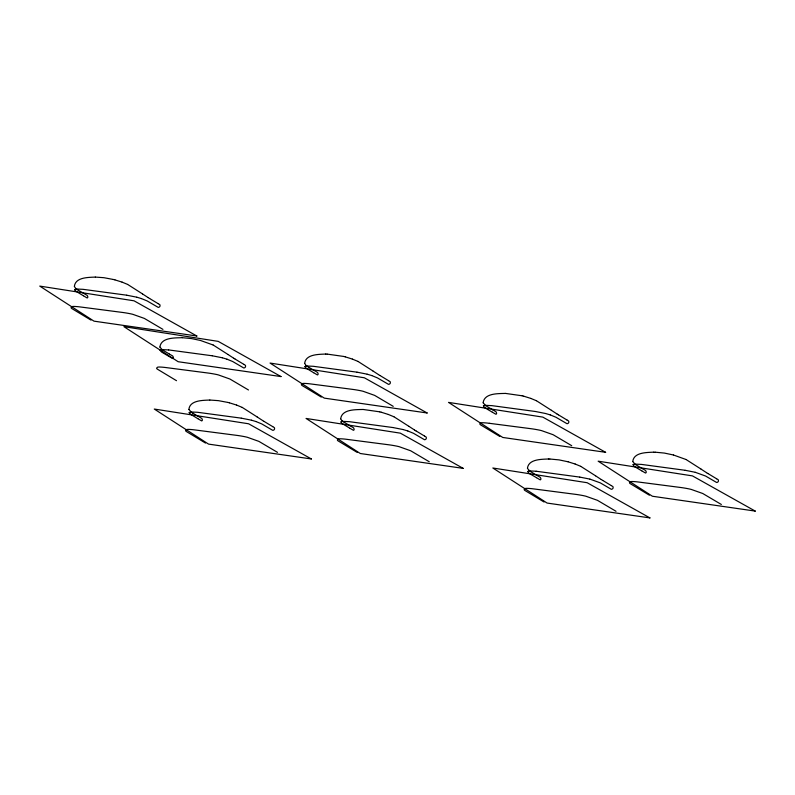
<?xml version="1.0" encoding="UTF-8"?>
<svg xmlns="http://www.w3.org/2000/svg" width="795" height="795" viewBox="0 0 795 795"><rect width="100%" height="100%" fill="white"/><g stroke="black" fill="none" stroke-linecap="round" stroke-linejoin="round"><path stroke-width="1.19" d="M74.651 289.589L75.913 289.002M160.183 350.178L161.445 349.591M189.18 412.545L190.442 411.959M304.952 366.555L306.214 365.968M340.956 421.936L342.218 421.35M483.42 405.887L484.682 405.311M527.731 471.495L528.993 470.908M633.058 464.668L634.321 464.091M76.042 288.992L83.097 289.33L126.634 295.184M161.564 349.581L168.62 349.929M306.343 365.968L313.399 366.306L356.925 372.159M190.571 411.949L197.627 412.297L241.163 418.14M484.811 405.301L491.866 405.639L535.403 411.492M342.347 421.34L349.403 421.688L392.929 427.541M529.122 470.898L536.178 471.236M634.44 464.081L641.495 464.419L685.032 470.272M95.281 277.087C88.116 277.435 75.436 277.207 74.362 286.379M325.572 354.053C318.417 354.401 305.737 354.182 304.654 363.355M209.81 400.044C202.645 400.392 189.965 400.163 188.892 409.336M653.679 452.176C646.514 452.524 633.834 452.295 632.76 461.468M548.361 458.993C541.196 459.341 528.516 459.113 527.443 468.285M95.35 277.087L103.897 277.694L113.337 279.472M325.652 354.063L327.023 354.083M209.89 400.044L218.426 400.65L227.867 402.429M653.758 452.176L655.13 452.206M548.431 458.993L549.802 459.023M182.254 337.706C174.711 337.945 161.246 337.338 159.884 346.968M505.491 393.416C497.958 393.664 484.483 393.058 483.131 402.687M363.027 409.465C355.494 409.713 342.019 409.097 340.667 418.736M182.353 337.706L191.496 338.581L200.4 340.449M327.123 354.093L343.639 356.438M505.59 393.426L522.106 395.781M363.126 409.465L379.642 411.82M655.229 452.206L664.362 453.071L673.276 454.949M549.902 459.023L559.044 459.888L567.958 461.766M489.362 423.308L530.981 428.704A36.878 7.413 16.2 0 1 538.473 429.936A13.217 2.653 16.2 0 1 541.584 430.632L553.131 434.726L571.714 445.697M168.649 349.929L212.156 355.772M536.198 471.246L579.714 477.089M126.773 295.203L136.73 297.181M357.064 372.179L367.032 374.157M212.295 355.792L222.262 357.77M535.542 411.512L545.499 413.489M685.171 470.292L695.138 472.27M393.068 427.561L403.035 429.538M241.302 418.16L251.26 420.138M579.853 477.109L589.811 479.087M113.407 279.492L114.877 279.86M522.176 395.791L523.647 396.168M343.708 356.458L345.169 356.836M379.712 411.84L381.183 412.217M227.936 402.449L229.407 402.817M136.879 297.221L141.421 298.582M545.648 413.529L550.19 414.881M367.181 374.197L371.712 375.548M695.287 472.309L705.582 476.036L716.315 482.307A2.415 1.501 -59.5 0 0 717.04 482.436L717.825 482.048A1.292 0.805 -59.5 0 0 718.432 481.045L718.412 480.16A2.385 1.491 -59.5 0 0 717.955 479.594L716.712 478.838M222.411 357.81L226.943 359.171M589.96 479.127L600.255 482.853L610.997 489.124A2.415 1.501 -59.5 0 0 611.713 489.253L612.508 488.865A1.292 0.805 -59.5 0 0 613.114 487.862L613.084 486.977A2.385 1.491 -59.5 0 0 612.637 486.411L611.395 485.656M403.184 429.578L407.726 430.93M251.409 420.177L255.95 421.539M115.007 279.9L122.023 282.106M523.776 396.208L530.792 398.404M345.308 356.866L352.324 359.072M673.415 454.988L685.966 459.48M200.539 340.489L213.09 344.98M568.087 461.806L575.103 464.012M381.312 412.247L388.328 414.453M229.536 402.856L236.552 405.062M550.249 414.901L555.944 417.256L566.686 423.526A2.415 1.501 -59.5 0 0 567.401 423.656L568.196 423.268A1.292 0.805 -59.5 0 0 568.803 422.264L568.773 421.38A2.385 1.491 -59.5 0 0 568.326 420.813L567.083 420.058M371.782 375.568L377.476 377.923L388.218 384.184A2.415 1.501 -59.5 0 0 388.934 384.323L389.729 383.925A1.292 0.805 -59.5 0 0 390.335 382.932L390.305 382.047A2.385 1.491 -59.5 0 0 389.848 381.471L388.606 380.726M141.48 298.602L147.174 300.947L157.917 307.218A2.415 1.501 -59.5 0 0 158.632 307.347L159.427 306.959A1.292 0.805 -59.5 0 0 160.034 305.956L160.004 305.071A2.385 1.491 -59.5 0 0 159.556 304.505L158.314 303.75M227.012 359.191L232.706 361.536L243.449 367.807A2.415 1.501 -59.5 0 0 244.164 367.946L244.959 367.548A1.292 0.805 -59.5 0 0 245.556 366.555L245.536 365.67A2.385 1.491 -59.5 0 0 245.079 365.094L243.836 364.349M407.785 430.95L413.479 433.295L424.222 439.565A2.415 1.501 -59.5 0 0 424.937 439.705L425.732 439.307A1.292 0.805 -59.5 0 0 426.339 438.313L426.309 437.429A2.385 1.491 -59.5 0 0 425.852 436.853L424.619 436.107M256.01 421.559L261.704 423.904L272.447 430.175A2.415 1.501 -59.5 0 0 273.162 430.314L273.957 429.916A1.292 0.805 -59.5 0 0 274.563 428.912L274.533 428.038A2.385 1.491 -59.5 0 0 274.086 427.462L272.844 426.706M530.861 398.434L536.327 400.7M352.384 359.102L357.859 361.357M122.092 282.126L127.558 284.391M575.173 464.032L580.638 466.297M388.387 414.483L393.863 416.739M236.622 405.082L242.087 407.348M686.105 459.55L700.902 469M536.476 400.76L551.273 410.22M580.787 466.367L595.584 475.817M358.008 361.427L372.805 370.887M127.707 284.461L142.504 293.911M394.012 416.809L408.809 426.269M213.229 345.05L228.026 354.5M242.237 407.418L257.033 416.868M642.211 468.533L635.444 464.519M492.572 409.753L485.815 405.738M536.883 475.35L530.126 471.336M314.104 370.42L308.649 367.21M350.108 425.802L344.652 422.592M83.803 293.444L78.347 290.245M169.335 354.033L162.577 350.019M198.333 416.401L192.877 413.201M642.32 468.603L645.311 470.332A2.087 1.063 78.5 0 1 645.808 470.849L646.146 471.654A1.113 0.566 78.5 0 1 646.126 472.598L645.749 472.985A2.067 1.053 78.5 0 1 645.242 472.886L642.012 470.998M641.774 470.859L634.36 466.486L633.039 464.797M492.691 409.822L495.673 411.552A2.087 1.063 78.5 0 1 496.179 412.058L496.517 412.873A1.113 0.566 78.5 0 1 496.497 413.817L496.12 414.205A2.067 1.053 78.5 0 1 495.603 414.106L492.373 412.208M492.145 412.078L484.721 407.706L483.41 406.007M537.003 475.42L539.984 477.149A2.087 1.063 78.5 0 1 540.491 477.666L540.829 478.481A1.113 0.566 78.5 0 1 540.809 479.415L540.431 479.802A2.067 1.053 78.5 0 1 539.914 479.703L536.685 477.815M536.456 477.676L529.033 473.303L527.721 471.614M314.224 370.48L317.205 372.219A2.087 1.063 78.5 0 1 317.712 372.726L318.05 373.541A1.113 0.566 78.5 0 1 318.02 374.485L317.652 374.872A2.067 1.053 78.5 0 1 317.135 374.763L313.906 372.875M313.677 372.746L305.678 367.856M350.227 425.862L353.209 427.601A2.087 1.063 78.5 0 1 353.715 428.108L354.053 428.922A1.113 0.566 78.5 0 1 354.023 429.866L353.656 430.244A2.067 1.053 78.5 0 1 353.139 430.145L349.909 428.257M349.681 428.117L341.681 423.238M83.922 293.514L86.913 295.243A2.087 1.063 78.5 0 1 87.41 295.76L87.748 296.575A1.113 0.566 78.5 0 1 87.728 297.509L87.351 297.896A2.067 1.053 78.5 0 1 86.834 297.797L83.614 295.909M83.376 295.77L75.376 290.881M169.444 354.103L172.436 355.832A2.087 1.063 78.5 0 1 172.942 356.349L173.28 357.164A1.113 0.566 78.5 0 1 173.25 358.108L172.952 358.456A2.067 1.053 78.5 0 1 172.366 358.386L169.136 356.498M168.908 356.359L161.484 351.996L160.173 350.297M198.452 416.471L201.443 418.2A2.087 1.063 78.5 0 1 201.94 418.717L202.278 419.531A1.113 0.566 78.5 0 1 202.258 420.476L201.88 420.853A2.067 1.053 78.5 0 1 201.364 420.754L198.144 418.866M197.905 418.727L189.906 413.837M649.376 495.196L630.018 483.529A12.998 2.614 16.2 0 1 629.461 482.625L630.435 481.691A12.541 2.524 16.2 0 1 631.975 481.522L632.651 481.531A34.473 6.926 16.2 0 1 638.991 482.088L680.619 487.484A36.878 7.413 16.2 0 1 688.102 488.716A13.217 2.653 16.2 0 1 691.213 489.412L702.76 493.506L721.343 504.477M499.747 436.415L480.389 424.739A12.998 2.614 16.2 0 1 479.832 423.844L480.796 422.91A12.541 2.524 16.2 0 1 482.346 422.741L483.012 422.751A34.473 6.926 16.2 0 1 489.362 423.308M544.058 502.013L524.7 490.346A12.998 2.614 16.2 0 1 524.144 489.442L525.107 488.508A12.541 2.524 16.2 0 1 526.658 488.339L527.333 488.349A34.473 6.926 16.2 0 1 533.674 488.905L575.292 494.311A36.878 7.413 16.2 0 1 582.785 495.533A13.217 2.653 16.2 0 1 585.895 496.229L597.443 500.323L616.026 511.294M321.279 397.083L301.921 385.406A12.998 2.614 16.2 0 1 301.365 384.512L302.329 383.578A12.541 2.524 16.2 0 1 303.869 383.409L304.545 383.409A34.473 6.926 16.2 0 1 310.885 383.965L352.513 389.371A36.878 7.413 16.2 0 1 360.006 390.593A13.217 2.653 16.2 0 1 363.116 391.289L374.664 395.393L393.237 406.354M357.283 452.464L337.925 440.788A12.998 2.614 16.2 0 1 337.368 439.893L338.332 438.959A12.541 2.524 16.2 0 1 339.872 438.79L340.548 438.79A34.473 6.926 16.2 0 1 346.898 439.347L388.517 444.753A36.878 7.413 16.2 0 1 396.009 445.975A13.217 2.653 16.2 0 1 399.12 446.671L410.667 450.775L429.24 461.736M90.978 320.107L71.62 308.44A12.998 2.614 16.2 0 1 71.063 307.546L72.027 306.612A12.541 2.524 16.2 0 1 73.577 306.433L74.253 306.443A34.473 6.926 16.2 0 1 80.593 306.999L122.211 312.405A36.878 7.413 16.2 0 1 129.704 313.628A13.217 2.653 16.2 0 1 132.815 314.323L144.362 318.417L162.945 329.388M176.51 380.696L157.152 369.029A12.998 2.614 16.2 0 1 156.585 368.135L157.559 367.201A12.541 2.524 16.2 0 1 159.099 367.022L159.775 367.032A34.473 6.926 16.2 0 1 166.115 367.588L207.743 372.994A36.878 7.413 16.2 0 1 215.226 374.216A13.217 2.653 16.2 0 1 218.347 374.912L229.894 379.016L248.467 389.977M205.508 443.063L186.149 431.397A12.998 2.614 16.2 0 1 185.593 430.502L186.557 429.568A12.541 2.524 16.2 0 1 188.107 429.389L188.783 429.399A34.473 6.926 16.2 0 1 195.123 429.956L236.741 435.362A36.878 7.413 16.2 0 1 244.234 436.584A13.217 2.653 16.2 0 1 247.344 437.28L258.892 441.384L277.475 452.345M716.573 478.759L708.116 473.651M566.934 419.979L558.488 414.871M611.246 485.576L602.799 480.468M388.467 380.636L380.02 375.538M424.47 436.018L416.024 430.92M158.175 303.67L149.718 298.572M243.697 364.259L235.24 359.161M272.705 426.627L264.248 421.529M706.616 472.737L708.017 473.591M556.977 413.957L558.388 414.811M601.288 479.554L602.699 480.409M378.509 374.614L379.911 375.478M414.513 429.996L415.914 430.86M148.218 297.648L149.619 298.503M233.74 358.237L235.141 359.102M262.748 420.605L264.149 421.459M307.347 366.396L308.589 367.181M343.351 421.777L344.593 422.562M77.045 289.43L78.288 290.205M191.575 412.386L192.817 413.161M706.517 472.677L701.011 469.08M556.888 413.897L551.382 410.3M601.199 479.494L595.694 475.897M378.42 374.554L372.915 370.957M414.424 429.936L408.918 426.339M148.118 297.588L142.613 293.991M233.641 358.177L228.135 354.58M262.648 420.545L257.143 416.948M635.334 464.429L632.82 461.647M485.695 405.649L483.191 402.866M530.007 471.256L527.502 468.464M306.154 365.601L307.228 366.316M342.168 420.982L343.231 421.698M75.863 288.625L76.926 289.35M162.458 349.939L159.944 347.147M191.456 412.307L188.952 409.514M305.628 367.807L304.942 366.674M341.631 423.188L340.946 422.056M75.326 290.831L74.641 289.708M189.856 413.788L189.17 412.665M306.135 365.571L304.724 363.534M342.138 420.953L340.727 418.915M75.833 288.605L74.422 286.558M196.852 336.007L93.999 321.15L39.75 286.091L134.057 300.818L196.852 336.007M280.993 376.572L178.14 361.715L123.901 326.656L218.208 341.373L280.993 376.572M427.144 412.983L324.29 398.126L270.052 363.057L364.358 377.784L427.144 412.983M605.621 452.315L502.768 437.459L448.519 402.389L542.826 417.117L605.621 452.315M463.157 468.364L360.294 453.508L306.055 418.438L400.362 433.166L463.157 468.364M755.25 511.096L652.397 496.239L598.148 461.18L692.465 475.897L755.25 511.096M311.382 458.963L208.529 444.107L154.28 409.047L248.587 423.775L311.382 458.963M649.932 517.913L547.079 503.056L492.83 467.997L587.137 482.714L649.932 517.913"/></g></svg>
